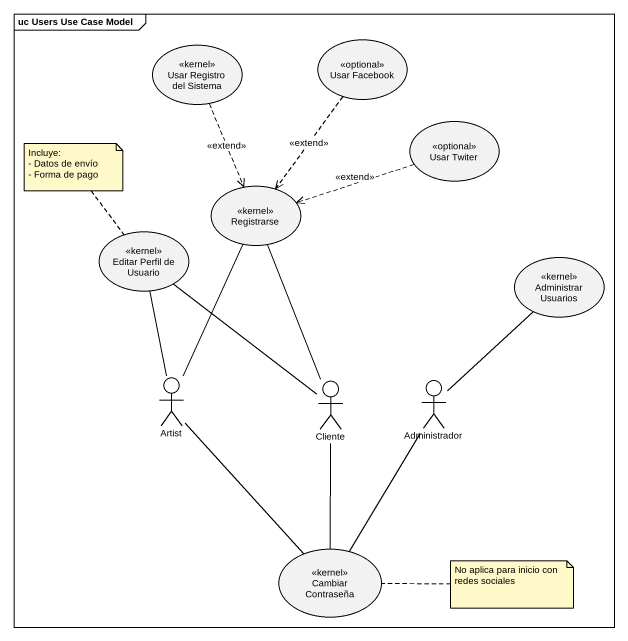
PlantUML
@startuml
mainframe uc Users Use Case Model
usecase "Usar Facebook" as Usar_Facebook <<optional>>
usecase "Usar Registro del Sistema" as Usar_Registro_del_Sistema <<kernel>>
usecase "Usar Twiter" as Usar_Twiter <<optional>>
usecase Registrarse <<kernel>>
usecase "Editar Perfil de Usuario" as Editar_Perfil_de_Usuario <<kernel>>
usecase "Administrar Usuarios" as Administrar_Usuarios <<kernel>>
actor Artist
actor Cliente
actor Administrador
usecase "Cambiar Contraseña" as Cambiar_Contraseña <<kernel>>
Usar_Facebook ..> Registrarse : <<extend>>
Usar_Registro_del_Sistema ..> Registrarse : <<extend>>
Usar_Twiter .left.> Registrarse : <<extend>>
Artist -up- Registrarse
Artist -up- Editar_Perfil_de_Usuario
Artist -- Cambiar_Contraseña
Cliente -up- Registrarse
Cliente -up- Editar_Perfil_de_Usuario
Cliente -- Cambiar_Contraseña
Administrador -up- Administrar_Usuarios
Administrador -- Cambiar_Contraseña
note top of Editar_Perfil_de_Usuario
  Incluye:
  - Datos de envío
  - Forma de pago
end note
note right of Cambiar_Contraseña : No aplica para inicio con redes sociales
@enduml
